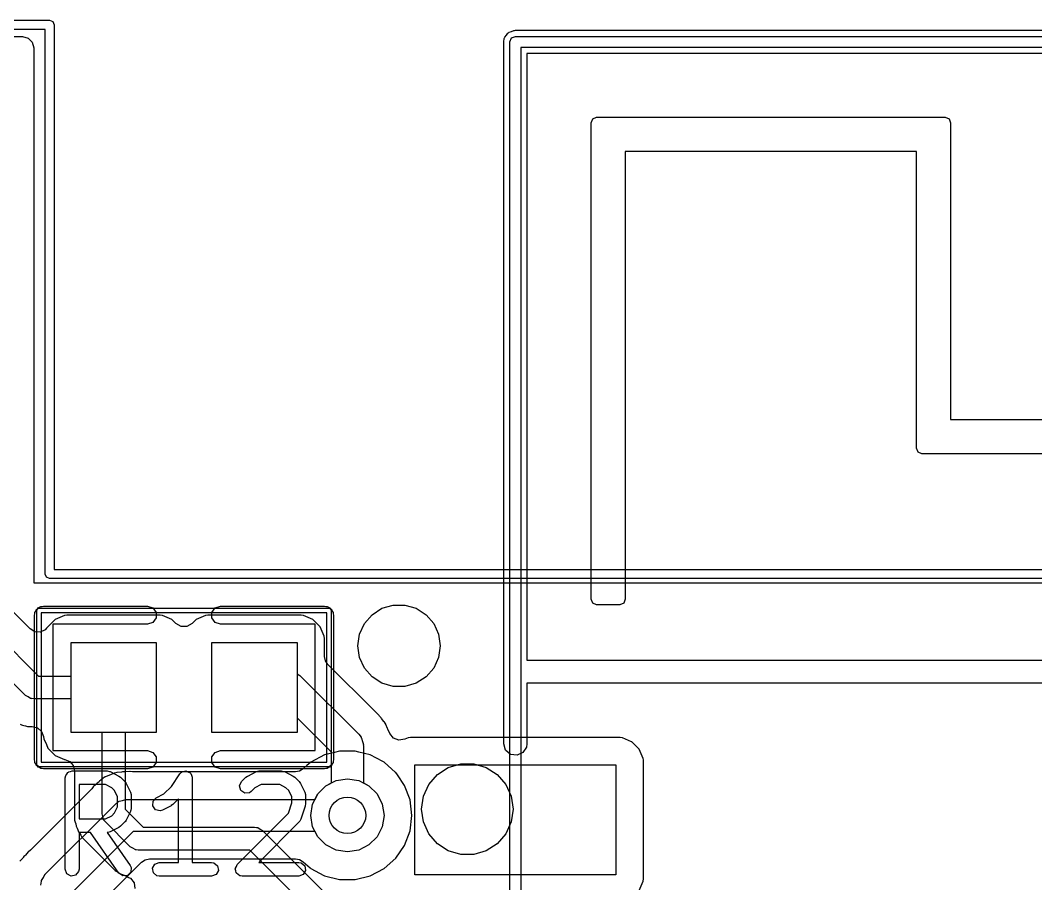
# Model space of a CAD drawing. Extents: x 2.76 to 4.68, y -4.29 to -3.
# Drawn here: x 3.1842 to 3.6212, y -3.3694 to -2.998 of the extents above; entities that cross this region are included whole.
import ezdxf

# ---------------------------------------------------------------- set-up
doc = ezdxf.new("R2010")
doc.units = 0
doc.header["$MEASUREMENT"] = 0
doc.layers.add('BLACK', color=7, linetype='CONTINUOUS')

msp = doc.modelspace()

# ---------------------------------------------------------------- linework, layer by layer
at = {"layer": 'BLACK', "linetype": 'CONTINUOUS'}
for p, q in [((3, -2.99803), (3.19685, -2.99803)), ((3.19685, -2.99803), (3.19824, -2.99861)), ((3.19824, -2.99861), (3.19882, -3)), ((3.19882, -3), (3.19882, -3.23425)), ((2.94989, -3.005), (3.18512, -3.005)), ((2.94989, -3.005), (3.18512, -3.005)), ((3.19488, -3.00197), (3, -3.00197)), ((3.18512, -3.005), (3.18756, -3.00565)), ((3.18512, -3.005), (3.18756, -3.00565)), ((3.18756, -3.00565), (3.18935, -3.00744)), ((3.18756, -3.00565), (3.18935, -3.00744)), ((3.19488, -3.23622), (3.19488, -3.00197)), ((3.39226, -3.0073), (3.39247, -3.00589)), ((3.39247, -3.00589), (3.39266, -3.00559)), ((3.39266, -3.00559), (3.39272, -3.00523)), ((3.39272, -3.00523), (3.39341, -3.00442)), ((3.39341, -3.00442), (3.39399, -3.00352)), ((3.39399, -3.00352), (3.39432, -3.00337)), ((3.39432, -3.00337), (3.39456, -3.0031)), ((3.39456, -3.0031), (3.39558, -3.0028)), ((3.3949, -3.0073), (3.39559, -3.00563)), ((3.39558, -3.0028), (3.39655, -3.00235)), ((3.39559, -3.00563), (3.39726, -3.00494)), ((3.39655, -3.00235), (3.39691, -3.00241)), ((3.39691, -3.00241), (3.39726, -3.0023)), ((3.39726, -3.0023), (3.71222, -3.0023)), ((3.39726, -3.00494), (4.02719, -3.00494)), ((3.18935, -3.00744), (3.19, -3.00988)), ((3.18935, -3.00744), (3.19, -3.00988)), ((3.19, -3.00988), (3.19, -3.24)), ((3.19, -3.00988), (3.19, -3.24)), ((3.39226, -3.30923), (3.39226, -3.0073)), ((3.3949, -3.95219), (3.3949, -3.0073)), ((3.39963, -3.00967), (3.39963, -3.94982)), ((4.02482, -3.00967), (3.39963, -3.00967)), ((3.71222, -3.0123), (3.40226, -3.0123)), ((3.40226, -3.0123), (3.40226, -3.27321)), ((3.42986, -3.04207), (3.43055, -3.0404)), ((3.43055, -3.0404), (3.43222, -3.0397)), ((3.43222, -3.0397), (3.44222, -3.0397)), ((3.44222, -3.0397), (3.57222, -3.0397)), ((3.57222, -3.0397), (3.58222, -3.0397)), ((3.58222, -3.0397), (3.58389, -3.0404)), ((3.58389, -3.0404), (3.58459, -3.04207)), ((3.42986, -3.24707), (3.42986, -3.04207)), ((3.58459, -3.04207), (3.58459, -3.1697)), ((3.56986, -3.05443), (3.44459, -3.05443)), ((3.44459, -3.05443), (3.44459, -3.24707)), ((3.56986, -3.18207), (3.56986, -3.05443)), ((3.58459, -3.1697), (3.69486, -3.1697)), ((3.57055, -3.18374), (3.56986, -3.18207)), ((3.57222, -3.18443), (3.57055, -3.18374)), ((3.58222, -3.18443), (3.57222, -3.18443)), ((3.69722, -3.18443), (3.58222, -3.18443)), ((3.18848, -3.25979), (3.15755, -3.22886)), ((3.14785, -3.23589), (3.19204, -3.28008)), ((3.19546, -3.23761), (3.19488, -3.23622)), ((3.19685, -3.23819), (3.19546, -3.23761)), ((3.19882, -3.23425), (3.3937, -3.23425)), ((3.3937, -3.23425), (4.0315, -3.23425)), ((3.19, -3.24), (4.235, -3.24)), ((3.19, -3.24), (4.235, -3.24)), ((3.3937, -3.23819), (3.19685, -3.23819)), ((4.0315, -3.23819), (3.3937, -3.23819)), ((3.18652, -3.28848), (3.14429, -3.24625)), ((3.19157, -3.25122), (3.19194, -3.25071)), ((3.19194, -3.25071), (3.19253, -3.25052)), ((3.19253, -3.25052), (3.19304, -3.25015)), ((3.19304, -3.25015), (3.19366, -3.25015)), ((3.19366, -3.25015), (3.19425, -3.24996)), ((3.19425, -3.24996), (3.23894, -3.24996)), ((3.23894, -3.24996), (3.24125, -3.25071)), ((3.24125, -3.25071), (3.24268, -3.25268)), ((3.26669, -3.25268), (3.26812, -3.25071)), ((3.26812, -3.25071), (3.27043, -3.24996)), ((3.27043, -3.24996), (3.31512, -3.24996)), ((3.31512, -3.24996), (3.31571, -3.25015)), ((3.31571, -3.25015), (3.31633, -3.25015)), ((3.31633, -3.25015), (3.31684, -3.25052)), ((3.31684, -3.25052), (3.31743, -3.25071)), ((3.31743, -3.25071), (3.3178, -3.25122)), ((3.33986, -3.25095), (3.3447, -3.24953)), ((3.3447, -3.24953), (3.34975, -3.24953)), ((3.34975, -3.24953), (3.35458, -3.25095)), ((3.43055, -3.24874), (3.42986, -3.24707)), ((3.43222, -3.24943), (3.43055, -3.24874)), ((3.44222, -3.24943), (3.43222, -3.24943)), ((3.44389, -3.24874), (3.44222, -3.24943)), ((3.44459, -3.24707), (3.44389, -3.24874)), ((3.19031, -3.2539), (3.19051, -3.2533)), ((3.19031, -3.3161), (3.19031, -3.2539)), ((3.19051, -3.25268), (3.19087, -3.25218)), ((3.19051, -3.2533), (3.19051, -3.25268)), ((3.19087, -3.25218), (3.19107, -3.25158)), ((3.19107, -3.25158), (3.19157, -3.25122)), ((3.1913, -3.25193), (3.19159, -3.25123)), ((3.1913, -3.31807), (3.1913, -3.25193)), ((3.19159, -3.25123), (3.19228, -3.25094)), ((3.19228, -3.25094), (3.31709, -3.25094)), ((3.19327, -3.25291), (3.19327, -3.31709)), ((3.3161, -3.25291), (3.19327, -3.25291)), ((3.20331, -3.25399), (3.19926, -3.25578)), ((3.2043, -3.25388), (3.20331, -3.25399)), ((3.24444, -3.25388), (3.2043, -3.25388)), ((3.24268, -3.25511), (3.24125, -3.25708)), ((3.24268, -3.25268), (3.24268, -3.25511)), ((3.24543, -3.25399), (3.24444, -3.25388)), ((3.24444, -3.25388), (3.24444, -3.25388)), ((3.24948, -3.25578), (3.24543, -3.25399)), ((3.26394, -3.25399), (3.25989, -3.25578)), ((3.26493, -3.25388), (3.26394, -3.25399)), ((3.30507, -3.25388), (3.26493, -3.25388)), ((3.26669, -3.25511), (3.26669, -3.25268)), ((3.26812, -3.25708), (3.26669, -3.25511)), ((3.30606, -3.25399), (3.30507, -3.25388)), ((3.30507, -3.25388), (3.30507, -3.25388)), ((3.31011, -3.25578), (3.30606, -3.25399)), ((3.3161, -3.31709), (3.3161, -3.25291)), ((3.31709, -3.25094), (3.31778, -3.25123)), ((3.31778, -3.25123), (3.31807, -3.25193)), ((3.3178, -3.25122), (3.3183, -3.25158)), ((3.31807, -3.25193), (3.31807, -3.31807)), ((3.3183, -3.25158), (3.3185, -3.25218)), ((3.3185, -3.25218), (3.31886, -3.25268)), ((3.31886, -3.25268), (3.31886, -3.2533)), ((3.31886, -3.2533), (3.31906, -3.2539)), ((3.31906, -3.2539), (3.31906, -3.3161)), ((3.33232, -3.25749), (3.33562, -3.25368)), ((3.33562, -3.25368), (3.33986, -3.25095)), ((3.35458, -3.25095), (3.35883, -3.25368)), ((3.35883, -3.25368), (3.36213, -3.25749)), ((3.19546, -3.25952), (3.19496, -3.26016)), ((3.19549, -3.25955), (3.19546, -3.25952)), ((3.19926, -3.25578), (3.19549, -3.25955)), ((3.23894, -3.25783), (3.19819, -3.25783)), ((3.19819, -3.25783), (3.19819, -3.31217)), ((3.24125, -3.25708), (3.23894, -3.25783)), ((3.25123, -3.25753), (3.24948, -3.25578)), ((3.24948, -3.25578), (3.24948, -3.25578)), ((3.25342, -3.2588), (3.25123, -3.25753)), ((3.25595, -3.2588), (3.25342, -3.2588)), ((3.25814, -3.25753), (3.25595, -3.2588)), ((3.25989, -3.25578), (3.25814, -3.25753)), ((3.27043, -3.25783), (3.26812, -3.25708)), ((3.31118, -3.25783), (3.27043, -3.25783)), ((3.31324, -3.25891), (3.31011, -3.25578)), ((3.31011, -3.25578), (3.31011, -3.25578)), ((3.31118, -3.31217), (3.31118, -3.25783)), ((3.31502, -3.26295), (3.31324, -3.25891)), ((3.31324, -3.25891), (3.31324, -3.25891)), ((3.31324, -3.25891), (3.31324, -3.25891)), ((3.33023, -3.26208), (3.33232, -3.25749)), ((3.36213, -3.25749), (3.36422, -3.26208)), ((3.19049, -3.261), (3.18848, -3.25979)), ((3.19283, -3.26114), (3.19049, -3.261)), ((3.19496, -3.26016), (3.19283, -3.26114)), ((3.31514, -3.26394), (3.31502, -3.26295)), ((3.31502, -3.26295), (3.31502, -3.26295)), ((3.31514, -3.27164), (3.31514, -3.26394)), ((3.32951, -3.26707), (3.33023, -3.26208)), ((3.36422, -3.26208), (3.36494, -3.26707)), ((3.20606, -3.28008), (3.20606, -3.26571)), ((3.20606, -3.26571), (3.24268, -3.26571)), ((3.20606, -3.30429), (3.20606, -3.26571)), ((3.20606, -3.26571), (3.24268, -3.26571)), ((3.20606, -3.30429), (3.20606, -3.26571)), ((3.20606, -3.26571), (3.24268, -3.26571)), ((3.24268, -3.26571), (3.24268, -3.30429)), ((3.24268, -3.26571), (3.24268, -3.30429)), ((3.24268, -3.26571), (3.24268, -3.30429)), ((3.26669, -3.30429), (3.26669, -3.26571)), ((3.26669, -3.26571), (3.30331, -3.26571)), ((3.26669, -3.30429), (3.26669, -3.26571)), ((3.26669, -3.26571), (3.30331, -3.26571)), ((3.26669, -3.30429), (3.26669, -3.26571)), ((3.26669, -3.26571), (3.30331, -3.26571)), ((3.30331, -3.26571), (3.30331, -3.27918)), ((3.30331, -3.26571), (3.30331, -3.30429)), ((3.30331, -3.26571), (3.30331, -3.30429)), ((3.33023, -3.27206), (3.32951, -3.26707)), ((3.36494, -3.26707), (3.36422, -3.27206)), ((3.31551, -3.27351), (3.31514, -3.27164)), ((3.33232, -3.27665), (3.33023, -3.27206)), ((3.36422, -3.27206), (3.36213, -3.27665)), ((3.31657, -3.27509), (3.31551, -3.27351)), ((3.33644, -3.29497), (3.31657, -3.27509)), ((3.33562, -3.28046), (3.33232, -3.27665)), ((3.36213, -3.27665), (3.35883, -3.28046)), ((3.40226, -3.27321), (4.02222, -3.27321)), ((3.19204, -3.28008), (3.20606, -3.28008)), ((3.30331, -3.27918), (3.30457, -3.27984)), ((3.30457, -3.27984), (3.30469, -3.28002)), ((3.30469, -3.28002), (3.30487, -3.28013)), ((3.30487, -3.28013), (3.32987, -3.30513)), ((3.33986, -3.28318), (3.33562, -3.28046)), ((3.35883, -3.28046), (3.35458, -3.28318)), ((3.3447, -3.2846), (3.33986, -3.28318)), ((3.34975, -3.2846), (3.3447, -3.2846)), ((3.35458, -3.28318), (3.34975, -3.2846)), ((4.02222, -3.28321), (3.40226, -3.28321)), ((3.40226, -3.28321), (3.40226, -3.30923)), ((3.18759, -3.28906), (3.18652, -3.28848)), ((3.18861, -3.28972), (3.18759, -3.28906)), ((3.18886, -3.28976), (3.18861, -3.28972)), ((3.18895, -3.28981), (3.18886, -3.28976)), ((3.18913, -3.2898), (3.18895, -3.28981)), ((3.19, -3.28992), (3.18913, -3.2898)), ((3.20606, -3.28992), (3.19, -3.28992)), ((3.20606, -3.30429), (3.20606, -3.28992)), ((3.31811, -3.31285), (3.30331, -3.29805)), ((3.30331, -3.29805), (3.30331, -3.30429)), ((3.33726, -3.29562), (3.33644, -3.29497)), ((3.33739, -3.29571), (3.33726, -3.29562)), ((3.3386, -3.2971), (3.33739, -3.29571)), ((3.33883, -3.29736), (3.3386, -3.2971)), ((3.33918, -3.29771), (3.33883, -3.29736)), ((3.33948, -3.29811), (3.33918, -3.29771)), ((3.33918, -3.29771), (3.33918, -3.29771)), ((3.33918, -3.29771), (3.33918, -3.29771)), ((3.3397, -3.29838), (3.33948, -3.29811)), ((3.34073, -3.29956), (3.3397, -3.29838)), ((3.18413, -3.30081), (3.18476, -3.30113)), ((3.18476, -3.30113), (3.18512, -3.30119)), ((3.18512, -3.30119), (3.1857, -3.30128)), ((3.1857, -3.30128), (3.18644, -3.30146)), ((3.18644, -3.30146), (3.18735, -3.30175)), ((3.18735, -3.30175), (3.18868, -3.30175)), ((3.18868, -3.30175), (3.18938, -3.30175)), ((3.18938, -3.30175), (3.19166, -3.30232)), ((3.19166, -3.30232), (3.19341, -3.30388)), ((3.34091, -3.29977), (3.34073, -3.29956)), ((3.34097, -3.29991), (3.34091, -3.29977)), ((3.34091, -3.29977), (3.34091, -3.29977)), ((3.34151, -3.30081), (3.34097, -3.29991)), ((3.3416, -3.30094), (3.34151, -3.30081)), ((3.34225, -3.30267), (3.3416, -3.30094)), ((3.34238, -3.30299), (3.34225, -3.30267)), ((3.34323, -3.30486), (3.34238, -3.30299)), ((3.19341, -3.30388), (3.19423, -3.30607)), ((3.19423, -3.30607), (3.19435, -3.30705)), ((3.19435, -3.30705), (3.19435, -3.30705)), ((3.19435, -3.30705), (3.19435, -3.30705)), ((3.19435, -3.30705), (3.19544, -3.30951)), ((3.21945, -3.30429), (3.20606, -3.30429)), ((3.24268, -3.30429), (3.20606, -3.30429)), ((3.24268, -3.30429), (3.20606, -3.30429)), ((3.21945, -3.33937), (3.21945, -3.30429)), ((3.24268, -3.30429), (3.22929, -3.30429)), ((3.22929, -3.30429), (3.22929, -3.33733)), ((3.30331, -3.30429), (3.26669, -3.30429)), ((3.30331, -3.30429), (3.26669, -3.30429)), ((3.30331, -3.30429), (3.26669, -3.30429)), ((3.32987, -3.30513), (3.3309, -3.30644)), ((3.3309, -3.30644), (3.33096, -3.30664)), ((3.33096, -3.30664), (3.3311, -3.3068)), ((3.3311, -3.3068), (3.33145, -3.3082)), ((3.34483, -3.3068), (3.34323, -3.30486)), ((3.34717, -3.30769), (3.34483, -3.3068)), ((3.34965, -3.3073), (3.34717, -3.30769)), ((3.3512, -3.30661), (3.34965, -3.3073)), ((3.35219, -3.3065), (3.3512, -3.30661)), ((3.44234, -3.3065), (3.35219, -3.3065)), ((3.44333, -3.30661), (3.44234, -3.3065)), ((3.44234, -3.3065), (3.44234, -3.3065)), ((3.44726, -3.30835), (3.44333, -3.30661)), ((3.19544, -3.30951), (3.19613, -3.31109)), ((3.19613, -3.31109), (3.19926, -3.31422)), ((3.33145, -3.3082), (3.33188, -3.30958)), ((3.33188, -3.30958), (3.33184, -3.30979)), ((3.33184, -3.30979), (3.33189, -3.31)), ((3.33189, -3.31), (3.33189, -3.32605)), ((3.39306, -3.31194), (3.39226, -3.30923)), ((3.39519, -3.31378), (3.39306, -3.31194)), ((3.40206, -3.31064), (3.40054, -3.31301)), ((3.40226, -3.30923), (3.40206, -3.31064)), ((3.44737, -3.3084), (3.44726, -3.30835)), ((3.4505, -3.31152), (3.44737, -3.3084)), ((3.4505, -3.31153), (3.4505, -3.31152)), ((3.4505, -3.31152), (3.4505, -3.31152)), ((3.45229, -3.31557), (3.4505, -3.31153)), ((3.19051, -3.3167), (3.19031, -3.3161)), ((3.19819, -3.31217), (3.23894, -3.31217)), ((3.19926, -3.31422), (3.19926, -3.31422)), ((3.19926, -3.31422), (3.19926, -3.31422)), ((3.19926, -3.31422), (3.20331, -3.31601)), ((3.20331, -3.31601), (3.20331, -3.31601)), ((3.20331, -3.31601), (3.20334, -3.31602)), ((3.20334, -3.31602), (3.2055, -3.31683)), ((3.23894, -3.31217), (3.24125, -3.31292)), ((3.24125, -3.31292), (3.24268, -3.31489)), ((3.24268, -3.31489), (3.24268, -3.31732)), ((3.26669, -3.31489), (3.26812, -3.31292)), ((3.26669, -3.31732), (3.26669, -3.31489)), ((3.26812, -3.31292), (3.27043, -3.31217)), ((3.27043, -3.31217), (3.31118, -3.31217)), ((3.31515, -3.31402), (3.30922, -3.31714)), ((3.31948, -3.31296), (3.31515, -3.31402)), ((3.31811, -3.32605), (3.31811, -3.31285)), ((3.31906, -3.3161), (3.31886, -3.3167)), ((3.32165, -3.31242), (3.31948, -3.31296)), ((3.32835, -3.31242), (3.32165, -3.31242)), ((3.32995, -3.31282), (3.32835, -3.31242)), ((3.33485, -3.31402), (3.32995, -3.31282)), ((3.34022, -3.31684), (3.33485, -3.31402)), ((3.39798, -3.31418), (3.39519, -3.31378)), ((3.40054, -3.31301), (3.39798, -3.31418)), ((3.45235, -3.31612), (3.45229, -3.31557)), ((3.45229, -3.31557), (3.45229, -3.31557)), ((3.4524, -3.31656), (3.45235, -3.31612)), ((3.19051, -3.31732), (3.19051, -3.3167)), ((3.19087, -3.31782), (3.19051, -3.31732)), ((3.19107, -3.31842), (3.19087, -3.31782)), ((3.19157, -3.31878), (3.19107, -3.31842)), ((3.19159, -3.31877), (3.1913, -3.31807)), ((3.19194, -3.31929), (3.19157, -3.31878)), ((3.19228, -3.31906), (3.19159, -3.31877)), ((3.19253, -3.31948), (3.19194, -3.31929)), ((3.31709, -3.31906), (3.19228, -3.31906)), ((3.19304, -3.31985), (3.19253, -3.31948)), ((3.19366, -3.31985), (3.19304, -3.31985)), ((3.19327, -3.31709), (3.3161, -3.31709)), ((3.19425, -3.32004), (3.19366, -3.31985)), ((3.23894, -3.32004), (3.19425, -3.32004)), ((3.2055, -3.31683), (3.20705, -3.31858)), ((3.20705, -3.31858), (3.20762, -3.32086)), ((3.24125, -3.31929), (3.23894, -3.32004)), ((3.24268, -3.31732), (3.24125, -3.31929)), ((3.26812, -3.31929), (3.26669, -3.31732)), ((3.27043, -3.32004), (3.26812, -3.31929)), ((3.31512, -3.32004), (3.27043, -3.32004)), ((3.30593, -3.32005), (3.30442, -3.32096)), ((3.3076, -3.31857), (3.30593, -3.32005)), ((3.30922, -3.31714), (3.3076, -3.31857)), ((3.31571, -3.31985), (3.31512, -3.32004)), ((3.31633, -3.31985), (3.31571, -3.31985)), ((3.31684, -3.31948), (3.31633, -3.31985)), ((3.31743, -3.31929), (3.31684, -3.31948)), ((3.31778, -3.31877), (3.31709, -3.31906)), ((3.3178, -3.31878), (3.31743, -3.31929)), ((3.31807, -3.31807), (3.31778, -3.31877)), ((3.3183, -3.31842), (3.3178, -3.31878)), ((3.3185, -3.31782), (3.3183, -3.31842)), ((3.31886, -3.31732), (3.3185, -3.31782)), ((3.31886, -3.3167), (3.31886, -3.31732)), ((3.34078, -3.31714), (3.34022, -3.31684)), ((3.34573, -3.32152), (3.34078, -3.31714)), ((3.35396, -3.36557), (3.35396, -3.31833)), ((3.35396, -3.31833), (3.44057, -3.31833)), ((3.35396, -3.36557), (3.35396, -3.31833)), ((3.35396, -3.31833), (3.44057, -3.31833)), ((3.35396, -3.36557), (3.35396, -3.31833)), ((3.35396, -3.31833), (3.44057, -3.31833)), ((3.3637, -3.32243), (3.36842, -3.3194)), ((3.36842, -3.3194), (3.37379, -3.31782)), ((3.37379, -3.31782), (3.3794, -3.31782)), ((3.3794, -3.31782), (3.38477, -3.3194)), ((3.38477, -3.3194), (3.38949, -3.32243)), ((3.44057, -3.31833), (3.44057, -3.36557)), ((3.44057, -3.31833), (3.44057, -3.36557)), ((3.44057, -3.31833), (3.44057, -3.36557)), ((3.4524, -3.36734), (3.4524, -3.31656)), ((3.20361, -3.32384), (3.20368, -3.32346)), ((3.20361, -3.36321), (3.20361, -3.32384)), ((3.20366, -3.32333), (3.20372, -3.32322)), ((3.20368, -3.32346), (3.20366, -3.32333)), ((3.20372, -3.32322), (3.20379, -3.32283)), ((3.20379, -3.32283), (3.20428, -3.32225)), ((3.20428, -3.32225), (3.20467, -3.32158)), ((3.20467, -3.32158), (3.20492, -3.32149)), ((3.20492, -3.32149), (3.20509, -3.32129)), ((3.20509, -3.32129), (3.20584, -3.32115)), ((3.20584, -3.32115), (3.20656, -3.32089)), ((3.20656, -3.32089), (3.22156, -3.32089)), ((3.20762, -3.32086), (3.20762, -3.34202)), ((3.21977, -3.32409), (3.21838, -3.3253)), ((3.21992, -3.32403), (3.21977, -3.32409)), ((3.22081, -3.32349), (3.21992, -3.32403)), ((3.22094, -3.3234), (3.22081, -3.32349)), ((3.22267, -3.32275), (3.22094, -3.3234)), ((3.22156, -3.32089), (3.22257, -3.32107)), ((3.22257, -3.32107), (3.22271, -3.32118)), ((3.22299, -3.32262), (3.22267, -3.32275)), ((3.22271, -3.32118), (3.22288, -3.3212)), ((3.22288, -3.3212), (3.22663, -3.32308)), ((3.22467, -3.32185), (3.22299, -3.32262)), ((3.22482, -3.32183), (3.22467, -3.32185)), ((3.22584, -3.32157), (3.22482, -3.32183)), ((3.22598, -3.32152), (3.22584, -3.32157)), ((3.22782, -3.32139), (3.22598, -3.32152)), ((3.22663, -3.32308), (3.22734, -3.3236)), ((3.22734, -3.3236), (3.2274, -3.32363)), ((3.2274, -3.32363), (3.22927, -3.3255)), ((3.22817, -3.32135), (3.22782, -3.32139)), ((3.22866, -3.32128), (3.22817, -3.32135)), ((3.22916, -3.32128), (3.22866, -3.32128)), ((3.2295, -3.32127), (3.22916, -3.32128)), ((3.23135, -3.32114), (3.2295, -3.32127)), ((3.2315, -3.32117), (3.23135, -3.32114)), ((3.23135, -3.32114), (3.23135, -3.32114)), ((3.23254, -3.32128), (3.2315, -3.32117)), ((3.30269, -3.32128), (3.23254, -3.32128)), ((3.24926, -3.32759), (3.25285, -3.32221)), ((3.25285, -3.32221), (3.25356, -3.32146)), ((3.25356, -3.32146), (3.25372, -3.32142)), ((3.25372, -3.32142), (3.25383, -3.32129)), ((3.25383, -3.32129), (3.25467, -3.32114)), ((3.25467, -3.32114), (3.2555, -3.3209)), ((3.2555, -3.3209), (3.25565, -3.32096)), ((3.25565, -3.32096), (3.25582, -3.32094)), ((3.25582, -3.32094), (3.25656, -3.32136)), ((3.25656, -3.32136), (3.25735, -3.32171)), ((3.25735, -3.32171), (3.25742, -3.32186)), ((3.25742, -3.32186), (3.25757, -3.32195)), ((3.25757, -3.32195), (3.25786, -3.32275)), ((3.25786, -3.32275), (3.25824, -3.32352)), ((3.25824, -3.32352), (3.2582, -3.32368)), ((3.2582, -3.32368), (3.25826, -3.32384)), ((3.25826, -3.32384), (3.25826, -3.36026)), ((3.27947, -3.3255), (3.28134, -3.32363)), ((3.28134, -3.32363), (3.28206, -3.32312)), ((3.28206, -3.32312), (3.28211, -3.32308)), ((3.28211, -3.32308), (3.28586, -3.3212)), ((3.28586, -3.3212), (3.28684, -3.32091)), ((3.28684, -3.32091), (3.28701, -3.32095)), ((3.28701, -3.32095), (3.28718, -3.32089)), ((3.28718, -3.32089), (3.29655, -3.32089)), ((3.29655, -3.32089), (3.29756, -3.32107)), ((3.29756, -3.32107), (3.2977, -3.32118)), ((3.2977, -3.32118), (3.29787, -3.3212)), ((3.29787, -3.3212), (3.30162, -3.32308)), ((3.30162, -3.32308), (3.30233, -3.3236)), ((3.30233, -3.3236), (3.30239, -3.32363)), ((3.30239, -3.32363), (3.30426, -3.3255)), ((3.30442, -3.32096), (3.30269, -3.32128)), ((3.31574, -3.32726), (3.32013, -3.32502)), ((3.32013, -3.32502), (3.325, -3.32425)), ((3.325, -3.32425), (3.32987, -3.32502)), ((3.32987, -3.32502), (3.33426, -3.32726)), ((3.34579, -3.32158), (3.34573, -3.32152)), ((3.34651, -3.32262), (3.34579, -3.32158)), ((3.3496, -3.32709), (3.34651, -3.32262)), ((3.36003, -3.32666), (3.3637, -3.32243)), ((3.38949, -3.32243), (3.39315, -3.32666)), ((3.21497, -3.32856), (3.18856, -3.35497)), ((3.22086, -3.3268), (3.20952, -3.3268)), ((3.20952, -3.3268), (3.20952, -3.34151)), ((3.21562, -3.32774), (3.21497, -3.32856)), ((3.21571, -3.32761), (3.21562, -3.32774)), ((3.2171, -3.3264), (3.21571, -3.32761)), ((3.21736, -3.32617), (3.2171, -3.3264)), ((3.21771, -3.32582), (3.21736, -3.32617)), ((3.21811, -3.32552), (3.21771, -3.32582)), ((3.21838, -3.3253), (3.21811, -3.32552)), ((3.22356, -3.32814), (3.22086, -3.3268)), ((3.22476, -3.32934), (3.22356, -3.32814)), ((3.22611, -3.33204), (3.22476, -3.32934)), ((3.22927, -3.3255), (3.22978, -3.32623)), ((3.22978, -3.32623), (3.22983, -3.32627)), ((3.22983, -3.32627), (3.2317, -3.33002)), ((3.24606, -3.33079), (3.24926, -3.32759)), ((3.27861, -3.32734), (3.27947, -3.3255)), ((3.27914, -3.32929), (3.27861, -3.32734)), ((3.28079, -3.33044), (3.27914, -3.32929)), ((3.28518, -3.32814), (3.28364, -3.32968)), ((3.28788, -3.3268), (3.28518, -3.32814)), ((3.29586, -3.3268), (3.28788, -3.3268)), ((3.29855, -3.32814), (3.29586, -3.3268)), ((3.29975, -3.32934), (3.29855, -3.32814)), ((3.3011, -3.33204), (3.29975, -3.32934)), ((3.30426, -3.3255), (3.30477, -3.32623)), ((3.30477, -3.32623), (3.30482, -3.32627)), ((3.30482, -3.32627), (3.30669, -3.33002)), ((3.31226, -3.33074), (3.31574, -3.32726)), ((3.31226, -3.33074), (3.31574, -3.32726)), ((3.31574, -3.32726), (3.31811, -3.32605)), ((3.33189, -3.32605), (3.33426, -3.32726)), ((3.33426, -3.32726), (3.33774, -3.33074)), ((3.33426, -3.32726), (3.33774, -3.33074)), ((3.35197, -3.33335), (3.3496, -3.32709)), ((3.35771, -3.33176), (3.36003, -3.32666)), ((3.39315, -3.32666), (3.39548, -3.33176)), ((3.22611, -3.33627), (3.22611, -3.33204)), ((3.22664, -3.33404), (3.2268, -3.3339)), ((3.2268, -3.3339), (3.2282, -3.33355)), ((3.2282, -3.33355), (3.22958, -3.33312)), ((3.22958, -3.33312), (3.22979, -3.33316)), ((3.22979, -3.33316), (3.23, -3.33311)), ((3.23, -3.33311), (3.31105, -3.33311)), ((3.2317, -3.33002), (3.23199, -3.331)), ((3.23199, -3.331), (3.23195, -3.33118)), ((3.23195, -3.33118), (3.23201, -3.33134)), ((3.23201, -3.33134), (3.23201, -3.33697)), ((3.24123, -3.33593), (3.24135, -3.33392)), ((3.24135, -3.33392), (3.24274, -3.33245)), ((3.24274, -3.33245), (3.24606, -3.33079)), ((3.25235, -3.33285), (3.2499, -3.3353)), ((3.25235, -3.36026), (3.25235, -3.33285)), ((3.2828, -3.33027), (3.28079, -3.33044)), ((3.28364, -3.32968), (3.2828, -3.33027)), ((3.3011, -3.33461), (3.3011, -3.33204)), ((3.30669, -3.33002), (3.30698, -3.331)), ((3.30698, -3.331), (3.30694, -3.33118)), ((3.30694, -3.33118), (3.307, -3.33134)), ((3.307, -3.33134), (3.307, -3.33509)), ((3.31002, -3.33513), (3.31226, -3.33074)), ((3.31105, -3.33311), (3.31226, -3.33074)), ((3.33774, -3.33074), (3.33998, -3.33513)), ((3.33774, -3.33074), (3.33998, -3.33513)), ((3.35278, -3.34), (3.35197, -3.33335)), ((3.35691, -3.3373), (3.35771, -3.33176)), ((3.39548, -3.33176), (3.39628, -3.3373)), ((3.19513, -3.36513), (3.22513, -3.33513)), ((3.22476, -3.33897), (3.22611, -3.33627)), ((3.22513, -3.33513), (3.22644, -3.3341)), ((3.22644, -3.3341), (3.22664, -3.33404)), ((3.22929, -3.33733), (3.23704, -3.34508)), ((3.2317, -3.33829), (3.22983, -3.34204)), ((3.23172, -3.33811), (3.2317, -3.33829)), ((3.23184, -3.33798), (3.23172, -3.33811)), ((3.23201, -3.33697), (3.23184, -3.33798)), ((3.24243, -3.33756), (3.24123, -3.33593)), ((3.2444, -3.33803), (3.24243, -3.33756)), ((3.24538, -3.33773), (3.2444, -3.33803)), ((3.24913, -3.33586), (3.24538, -3.33773)), ((3.24917, -3.33581), (3.24913, -3.33586)), ((3.2499, -3.3353), (3.24917, -3.33581)), ((3.2996, -3.33912), (3.3011, -3.33461)), ((3.30685, -3.33603), (3.30498, -3.34165)), ((3.307, -3.33509), (3.30685, -3.33596)), ((3.30685, -3.33596), (3.30685, -3.33603)), ((3.30925, -3.34), (3.31002, -3.33513)), ((3.33998, -3.33513), (3.34075, -3.34)), ((3.33998, -3.33513), (3.34075, -3.34)), ((3.35771, -3.34285), (3.35691, -3.3373)), ((3.39628, -3.3373), (3.39548, -3.34285)), ((3.20762, -3.34202), (3.20791, -3.34293)), ((3.20952, -3.34151), (3.22086, -3.34151)), ((3.21979, -3.34054), (3.21945, -3.33937)), ((3.22005, -3.34173), (3.21979, -3.34054)), ((3.2202, -3.34193), (3.22005, -3.34173)), ((3.22023, -3.34203), (3.2202, -3.34193)), ((3.22036, -3.34215), (3.22023, -3.34203)), ((3.22089, -3.34285), (3.22036, -3.34215)), ((3.22086, -3.34151), (3.22356, -3.34016)), ((3.22356, -3.34016), (3.22476, -3.33897)), ((3.22983, -3.34204), (3.2293, -3.34275)), ((3.27759, -3.36113), (3.2996, -3.33912)), ((3.30434, -3.34264), (3.30426, -3.3428)), ((3.30449, -3.34255), (3.30434, -3.34264)), ((3.30498, -3.34165), (3.30449, -3.34255)), ((3.31002, -3.34487), (3.30925, -3.34)), ((3.34075, -3.34), (3.33998, -3.34487)), ((3.34075, -3.34), (3.33998, -3.34487)), ((3.35197, -3.34665), (3.35278, -3.34)), ((3.23285, -3.34689), (3.20689, -3.37285)), ((3.20791, -3.34293), (3.20809, -3.34367)), ((3.20809, -3.34367), (3.20824, -3.34461)), ((3.20824, -3.34461), (3.20824, -3.34461)), ((3.20824, -3.34461), (3.20824, -3.34461)), ((3.20824, -3.34461), (3.20867, -3.34546)), ((3.20867, -3.34546), (3.20896, -3.34617)), ((3.20896, -3.34617), (3.20926, -3.34707)), ((3.23152, -3.35348), (3.22089, -3.34285)), ((3.22663, -3.34523), (3.22288, -3.34711)), ((3.22668, -3.34519), (3.22663, -3.34523)), ((3.2274, -3.34468), (3.22668, -3.34519)), ((3.22927, -3.3428), (3.2274, -3.34468)), ((3.2293, -3.34275), (3.22927, -3.3428)), ((3.31105, -3.34689), (3.23285, -3.34689)), ((3.23704, -3.34508), (3.285, -3.34508)), ((3.285, -3.34508), (3.28587, -3.3452)), ((3.28587, -3.3452), (3.28605, -3.34519)), ((3.28605, -3.34519), (3.28614, -3.34524)), ((3.28614, -3.34524), (3.28639, -3.34528)), ((3.28639, -3.34528), (3.28741, -3.34594)), ((3.30426, -3.3428), (3.28681, -3.36026)), ((3.28741, -3.34594), (3.28848, -3.34652)), ((3.28848, -3.34652), (3.3212, -3.37924)), ((3.31226, -3.34926), (3.31002, -3.34487)), ((3.31226, -3.34926), (3.31105, -3.34689)), ((3.33998, -3.34487), (3.33774, -3.34926)), ((3.33998, -3.34487), (3.33774, -3.34926)), ((3.3496, -3.35291), (3.35197, -3.34665)), ((3.36003, -3.34795), (3.35771, -3.34285)), ((3.39548, -3.34285), (3.39315, -3.34795)), ((3.20926, -3.34707), (3.20982, -3.34784)), ((3.2144, -3.34742), (3.20952, -3.34742)), ((3.20952, -3.34742), (3.20952, -3.36321)), ((3.20982, -3.34784), (3.21022, -3.34849)), ((3.21022, -3.34849), (3.21065, -3.34934)), ((3.21065, -3.34934), (3.21136, -3.35005)), ((3.21136, -3.35005), (3.21159, -3.35028)), ((3.21159, -3.35028), (3.22128, -3.35997)), ((3.22664, -3.36491), (3.2144, -3.34742)), ((3.22173, -3.34736), (3.2216, -3.3474)), ((3.2216, -3.3474), (3.23148, -3.36152)), ((3.2219, -3.3474), (3.22173, -3.34736)), ((3.22288, -3.34711), (3.2219, -3.3474)), ((3.31574, -3.35274), (3.31226, -3.34926)), ((3.31574, -3.35274), (3.31226, -3.34926)), ((3.33774, -3.34926), (3.33426, -3.35274)), ((3.33774, -3.34926), (3.33426, -3.35274)), ((3.3637, -3.35218), (3.36003, -3.34795)), ((3.39315, -3.34795), (3.38949, -3.35218)), ((3.18761, -3.35571), (3.1864, -3.3571)), ((3.18774, -3.35562), (3.18761, -3.35571)), ((3.18856, -3.35497), (3.18774, -3.35562)), ((3.23259, -3.35406), (3.23152, -3.35348)), ((3.23361, -3.35472), (3.23259, -3.35406)), ((3.23386, -3.35476), (3.23361, -3.35472)), ((3.23395, -3.35481), (3.23386, -3.35476)), ((3.23413, -3.3548), (3.23395, -3.35481)), ((3.235, -3.35492), (3.23413, -3.3548)), ((3.28296, -3.35492), (3.235, -3.35492)), ((3.3128, -3.38475), (3.28296, -3.35492)), ((3.32013, -3.35498), (3.31574, -3.35274)), ((3.32013, -3.35498), (3.31574, -3.35274)), ((3.325, -3.35575), (3.32013, -3.35498)), ((3.325, -3.35575), (3.32013, -3.35498)), ((3.32987, -3.35498), (3.325, -3.35575)), ((3.32987, -3.35498), (3.325, -3.35575)), ((3.33426, -3.35274), (3.32987, -3.35498)), ((3.33426, -3.35274), (3.32987, -3.35498)), ((3.34579, -3.35842), (3.3496, -3.35291)), ((3.36842, -3.35521), (3.3637, -3.35218)), ((3.37379, -3.35679), (3.36842, -3.35521)), ((3.38477, -3.35521), (3.3794, -3.35679)), ((3.38949, -3.35218), (3.38477, -3.35521)), ((3.1853, -3.35838), (3.18409, -3.35977)), ((3.18552, -3.35811), (3.1853, -3.35838)), ((3.18582, -3.35771), (3.18552, -3.35811)), ((3.18617, -3.35736), (3.18582, -3.35771)), ((3.1864, -3.3571), (3.18617, -3.35736)), ((3.22128, -3.35997), (3.22503, -3.36372)), ((3.23632, -3.36015), (3.23791, -3.35909)), ((3.23791, -3.35909), (3.23978, -3.35872)), ((3.23978, -3.35872), (3.30269, -3.35872)), ((3.30269, -3.35872), (3.30442, -3.35904)), ((3.30442, -3.35904), (3.30593, -3.35995)), ((3.30593, -3.35995), (3.30892, -3.3626)), ((3.34078, -3.36286), (3.34579, -3.35842)), ((3.3794, -3.35679), (3.37379, -3.35679)), ((3.2043, -3.36511), (3.20361, -3.36321)), ((3.20934, -3.36422), (3.20804, -3.36577)), ((3.20952, -3.36321), (3.20934, -3.36422)), ((3.22126, -3.37521), (3.23632, -3.36015)), ((3.22503, -3.36372), (3.22545, -3.36394)), ((3.22545, -3.36394), (3.22588, -3.36415)), ((3.22588, -3.36415), (3.22653, -3.36455)), ((3.23174, -3.36446), (3.23031, -3.36589)), ((3.23148, -3.36152), (3.23191, -3.36245)), ((3.23191, -3.36245), (3.23174, -3.36446)), ((3.24115, -3.3627), (3.24216, -3.36095)), ((3.2415, -3.36469), (3.24115, -3.3627)), ((3.24216, -3.36095), (3.24406, -3.36026)), ((3.24406, -3.36026), (3.25235, -3.36026)), ((3.25826, -3.36026), (3.26656, -3.36026)), ((3.26656, -3.36026), (3.26757, -3.36044)), ((3.26757, -3.36044), (3.26911, -3.36174)), ((3.26946, -3.36373), (3.26845, -3.36548)), ((3.26911, -3.36174), (3.26946, -3.36373)), ((3.27674, -3.36296), (3.27679, -3.36283)), ((3.27697, -3.36381), (3.27674, -3.36296)), ((3.27677, -3.3627), (3.27722, -3.36193)), ((3.27679, -3.36283), (3.27677, -3.3627)), ((3.27712, -3.36469), (3.27697, -3.36381)), ((3.27722, -3.36193), (3.27759, -3.36113)), ((3.28681, -3.36026), (3.30405, -3.36026)), ((3.30405, -3.36026), (3.30506, -3.36044)), ((3.30506, -3.36044), (3.30661, -3.36174)), ((3.30696, -3.36373), (3.30595, -3.36548)), ((3.30661, -3.36174), (3.30696, -3.36373)), ((3.30892, -3.3626), (3.30922, -3.36286)), ((3.30922, -3.36286), (3.31488, -3.36584)), ((3.33485, -3.36598), (3.34078, -3.36286)), ((3.19311, -3.37), (3.19331, -3.36835)), ((3.19331, -3.36835), (3.19341, -3.36816)), ((3.19341, -3.36816), (3.19342, -3.36795)), ((3.19342, -3.36795), (3.19417, -3.36671)), ((3.19417, -3.36671), (3.19484, -3.36543)), ((3.19484, -3.36543), (3.19502, -3.36531)), ((3.19502, -3.36531), (3.19513, -3.36513)), ((3.20605, -3.36612), (3.2043, -3.36511)), ((3.20804, -3.36577), (3.20605, -3.36612)), ((3.22653, -3.36455), (3.2273, -3.36511)), ((3.2283, -3.36607), (3.22664, -3.36491)), ((3.2273, -3.36511), (3.2273, -3.36511)), ((3.2273, -3.36511), (3.2273, -3.36511)), ((3.2273, -3.36511), (3.2282, -3.36541)), ((3.2282, -3.36541), (3.22891, -3.3657)), ((3.23031, -3.36589), (3.2283, -3.36607)), ((3.22891, -3.3657), (3.23045, -3.36648)), ((3.23045, -3.36648), (3.23043, -3.36652)), ((3.23043, -3.36652), (3.23171, -3.36708)), ((3.23171, -3.36708), (3.23319, -3.36906)), ((3.24305, -3.36599), (3.2415, -3.36469)), ((3.24406, -3.36617), (3.24305, -3.36599)), ((3.26656, -3.36617), (3.24406, -3.36617)), ((3.26845, -3.36548), (3.26656, -3.36617)), ((3.27723, -3.36478), (3.27712, -3.36469)), ((3.27726, -3.36491), (3.27723, -3.36478)), ((3.27799, -3.36542), (3.27726, -3.36491)), ((3.27867, -3.36599), (3.27799, -3.36542)), ((3.27885, -3.36602), (3.27867, -3.36599)), ((3.27892, -3.36607), (3.27885, -3.36602)), ((3.27904, -3.36605), (3.27892, -3.36607)), ((3.27968, -3.36617), (3.27904, -3.36605)), ((3.30405, -3.36617), (3.27968, -3.36617)), ((3.30595, -3.36548), (3.30405, -3.36617)), ((3.31488, -3.36584), (3.31515, -3.36598)), ((3.31515, -3.36598), (3.32165, -3.36758)), ((3.32165, -3.36758), (3.32835, -3.36758)), ((3.32835, -3.36758), (3.33485, -3.36598)), ((3.32835, -3.36758), (3.32835, -3.36758)), ((3.44057, -3.36557), (3.35396, -3.36557)), ((3.44057, -3.36557), (3.35396, -3.36557)), ((3.44057, -3.36557), (3.35396, -3.36557)), ((3.4505, -3.37237), (3.45229, -3.36833)), ((3.45229, -3.36833), (3.4524, -3.36734)), ((3.23319, -3.36906), (3.23351, -3.37152))]:
    msp.add_line(p, q, dxfattribs=at)
at = {"layer": 'BLACK'}
msp.add_circle((3.325, -3.34), 0.00787, dxfattribs=at)
msp.add_circle((3.325, -3.34), 0.00787, dxfattribs=at)

doc.saveas('drawing.dxf')
